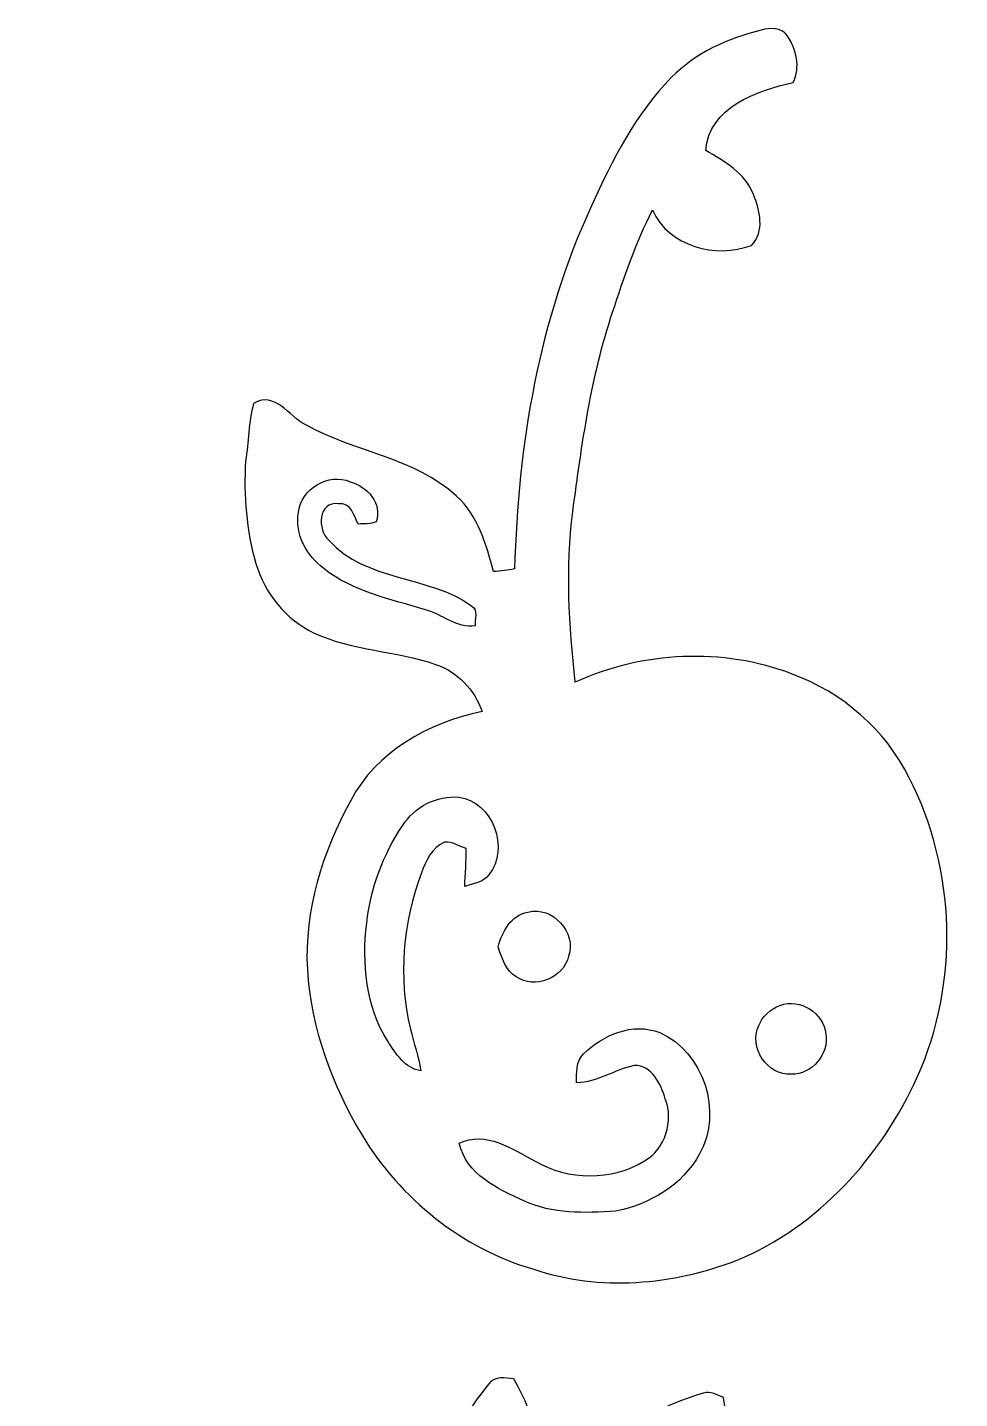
# Model space of a CAD drawing. Header units: centimetres. Extents: x -11.3 to 11.4, y -13.1 to 13.
# Drawn here: x -11.34 to -4.22, y -0.42 to 10.05 of the extents above; entities that cross this region are included whole.
import ezdxf

# ---------------------------------------------------------------- set-up
doc = ezdxf.new("R2010")
doc.units = ezdxf.units.CM
doc.header["$MEASUREMENT"] = 0
doc.layers.add('Camada 1', color=7, linetype='Continuous')

msp = doc.modelspace()

# ---------------------------------------------------------------- linework, layer by layer
at = {"layer": 'Camada 1', "color": 156}
for points, knots in [([(-5.73263, 10.02982), (-5.66525, 10.04711), (-5.58095, 10.04992), (-5.53473, 9.98748), (-5.53473, 9.98748), (-5.46169, 9.88341), (-5.43243, 9.7476), (-5.48993, 9.62977), (-5.48993, 9.62977), (-5.76686, 9.56733), (-6.13056, 9.44209), (-6.15702, 9.10942), (-6.15702, 9.10942), (-6.01274, 9.0297), (-5.85681, 8.93762), (-5.79332, 8.77605), (-5.79332, 8.77605), (-5.74216, 8.65575), (-5.70406, 8.49029), (-5.80777, 8.38658), (-5.80777, 8.38658), (-6.08047, 8.28286), (-6.43784, 8.37635), (-6.56449, 8.65645), (-6.56449, 8.65645), (-6.68796, 8.40528), (-6.78285, 8.14175), (-6.86788, 7.87576), (-6.86788, 7.87576), (-7.03403, 7.38433), (-7.10282, 6.86752), (-7.17232, 6.35528), (-7.17232, 6.35528), (-7.22877, 5.92242), (-7.19949, 5.48498), (-7.15432, 5.05247), (-7.15432, 5.05247), (-6.63751, 5.28708), (-6.02755, 5.31777), (-5.49592, 5.1142), (-5.49592, 5.1142), (-5.11352, 4.97382), (-4.78401, 4.68806), (-4.60199, 4.32223), (-4.60199, 4.32223), (-4.2439, 3.61984), (-4.21815, 2.75766), (-4.5413, 2.03763), (-4.5413, 2.03763), (-4.81682, 1.43262), (-5.29449, 0.89782), (-5.91679, 0.64065), (-5.91679, 0.64065), (-6.40749, 0.44979), (-6.96595, 0.40181), (-7.47041, 0.5708), (-7.47041, 0.5708), (-8.01758, 0.72989), (-8.48783, 1.10771), (-8.78098, 1.59349), (-8.78098, 1.59349), (-9.01135, 1.97696), (-9.17222, 2.41087), (-9.19938, 2.85996), (-9.19938, 2.85996), (-9.22478, 3.30941), (-9.08438, 3.75425), (-8.87059, 4.14513), (-8.87059, 4.14513), (-8.67198, 4.52366), (-8.27158, 4.74591), (-7.86411, 4.82811), (-7.86411, 4.82811), (-7.92233, 4.99497), (-8.05179, 5.13115), (-8.22042, 5.18795), (-8.22042, 5.18795), (-8.5217, 5.29412), (-8.85401, 5.2892), (-9.14611, 5.42748), (-9.14611, 5.42748), (-9.36166, 5.52979), (-9.52712, 5.72805), (-9.59167, 5.9577), (-9.59167, 5.9577), (-9.66611, 6.2103), (-9.68622, 6.477), (-9.67104, 6.73946), (-9.67104, 6.73946), (-9.64706, 6.88586), (-9.64847, 7.03615), (-9.61001, 7.18043), (-9.61001, 7.18043), (-9.44279, 7.27674), (-9.34297, 7.0806), (-9.21067, 7.01569), (-9.21067, 7.01569), (-8.84026, 6.8079), (-8.382, 6.76768), (-8.05991, 6.4724), (-8.05991, 6.4724), (-7.89515, 6.32283), (-7.83307, 6.1034), (-7.77699, 5.89597), (-7.77699, 5.89597), (-7.72371, 5.90196), (-7.67009, 5.90868), (-7.61646, 5.91609), (-7.61646, 5.91609), (-7.59142, 6.86469), (-7.43126, 7.82319), (-7.02804, 8.68856), (-7.02804, 8.68856), (-6.87069, 9.03922), (-6.6922, 9.39023), (-6.41984, 9.66681), (-6.41984, 9.66681), (-6.23639, 9.85731), (-5.98523, 9.96561), (-5.73263, 10.02982)], [0, 0, 0, 0, 0.03225806, 0.03225806, 0.03225806, 0.03225806, 0.06451613, 0.06451613, 0.06451613, 0.06451613, 0.09677419, 0.09677419, 0.09677419, 0.09677419, 0.12903226, 0.12903226, 0.12903226, 0.12903226, 0.16129032, 0.16129032, 0.16129032, 0.16129032, 0.19354839, 0.19354839, 0.19354839, 0.19354839, 0.22580645, 0.22580645, 0.22580645, 0.22580645, 0.25806452, 0.25806452, 0.25806452, 0.25806452, 0.29032258, 0.29032258, 0.29032258, 0.29032258, 0.32258065, 0.32258065, 0.32258065, 0.32258065, 0.35483871, 0.35483871, 0.35483871, 0.35483871, 0.38709677, 0.38709677, 0.38709677, 0.38709677, 0.41935484, 0.41935484, 0.41935484, 0.41935484, 0.4516129, 0.4516129, 0.4516129, 0.4516129, 0.48387097, 0.48387097, 0.48387097, 0.48387097, 0.51612903, 0.51612903, 0.51612903, 0.51612903, 0.5483871, 0.5483871, 0.5483871, 0.5483871, 0.58064516, 0.58064516, 0.58064516, 0.58064516, 0.61290323, 0.61290323, 0.61290323, 0.61290323, 0.64516129, 0.64516129, 0.64516129, 0.64516129, 0.67741935, 0.67741935, 0.67741935, 0.67741935, 0.70967742, 0.70967742, 0.70967742, 0.70967742, 0.74193548, 0.74193548, 0.74193548, 0.74193548, 0.77419355, 0.77419355, 0.77419355, 0.77419355, 0.80645161, 0.80645161, 0.80645161, 0.80645161, 0.83870968, 0.83870968, 0.83870968, 0.83870968, 0.87096774, 0.87096774, 0.87096774, 0.87096774, 0.90322581, 0.90322581, 0.90322581, 0.90322581, 0.93548387, 0.93548387, 0.93548387, 0.93548387, 1, 1, 1, 1]), ([(-9.26676, 6.34787), (-9.26676, 6.34787), (-9.26676, 6.34787), (-9.26676, 6.34787), (-9.26676, 6.34787), (-9.29816, 6.18067), (-9.20326, 6.01909), (-9.0745, 5.9196), (-9.0745, 5.9196), (-8.85083, 5.7418), (-8.56368, 5.68747), (-8.29733, 5.60458), (-8.29733, 5.60458), (-8.16715, 5.57142), (-8.05991, 5.46064), (-7.91738, 5.48145), (-7.91738, 5.48145), (-7.92444, 5.53049), (-7.89094, 5.60175), (-7.94314, 5.6335), (-7.94314, 5.6335), (-8.27369, 5.87092), (-8.75206, 5.81837), (-9.03569, 6.13516), (-9.03569, 6.13516), (-9.12565, 6.21488), (-9.11789, 6.43573), (-8.96126, 6.41349), (-8.96126, 6.41349), (-8.86601, 6.42691), (-8.84554, 6.32459), (-8.81027, 6.25934), (-8.81027, 6.25934), (-8.76476, 6.2618), (-8.71714, 6.25756), (-8.67409, 6.27661), (-8.67409, 6.27661), (-8.624, 6.41667), (-8.74289, 6.54719), (-8.87165, 6.58213), (-8.87165, 6.58213), (-9.03851, 6.65409), (-9.24912, 6.52814), (-9.26676, 6.34787)], [0, 0, 0, 0, 0.08333333, 0.08333333, 0.08333333, 0.08333333, 0.16666667, 0.16666667, 0.16666667, 0.16666667, 0.25, 0.25, 0.25, 0.25, 0.33333333, 0.33333333, 0.33333333, 0.33333333, 0.41666667, 0.41666667, 0.41666667, 0.41666667, 0.5, 0.5, 0.5, 0.5, 0.58333333, 0.58333333, 0.58333333, 0.58333333, 0.66666667, 0.66666667, 0.66666667, 0.66666667, 0.75, 0.75, 0.75, 0.75, 0.83333333, 0.83333333, 0.83333333, 0.83333333, 1, 1, 1, 1]), ([(-8.47266, 3.95676), (-8.47266, 3.95676), (-8.47266, 3.95676), (-8.47266, 3.95676), (-8.47266, 3.95676), (-8.62048, 3.7352), (-8.71714, 3.47873), (-8.74606, 3.2131), (-8.74606, 3.2131), (-8.78275, 2.90688), (-8.75242, 2.57844), (-8.5859, 2.3114), (-8.5859, 2.3114), (-8.52346, 2.21614), (-8.45396, 2.10467), (-8.33154, 2.08526), (-8.33154, 2.08526), (-8.34918, 2.19392), (-8.38764, 2.29763), (-8.41162, 2.40488), (-8.41162, 2.40488), (-8.509, 2.79893), (-8.46807, 3.21875), (-8.32873, 3.59762), (-8.32873, 3.59762), (-8.2938, 3.68864), (-8.2483, 3.7906), (-8.15163, 3.82975), (-8.15163, 3.82975), (-8.09236, 3.83645), (-8.04121, 3.79976), (-7.98688, 3.78213), (-7.98688, 3.78213), (-7.98512, 3.68511), (-7.99288, 3.5888), (-7.99711, 3.49179), (-7.99711, 3.49179), (-7.93326, 3.51508), (-7.85566, 3.5239), (-7.81227, 3.58174), (-7.81227, 3.58174), (-7.65352, 3.78249), (-7.78121, 4.14055), (-8.04192, 4.17371), (-8.04192, 4.17371), (-8.20984, 4.19135), (-8.3834, 4.09857), (-8.47266, 3.95676)], [0, 0, 0, 0, 0.07692308, 0.07692308, 0.07692308, 0.07692308, 0.15384615, 0.15384615, 0.15384615, 0.15384615, 0.23076923, 0.23076923, 0.23076923, 0.23076923, 0.30769231, 0.30769231, 0.30769231, 0.30769231, 0.38461538, 0.38461538, 0.38461538, 0.38461538, 0.46153846, 0.46153846, 0.46153846, 0.46153846, 0.53846154, 0.53846154, 0.53846154, 0.53846154, 0.61538462, 0.61538462, 0.61538462, 0.61538462, 0.69230769, 0.69230769, 0.69230769, 0.69230769, 0.76923077, 0.76923077, 0.76923077, 0.76923077, 0.84615385, 0.84615385, 0.84615385, 0.84615385, 1, 1, 1, 1]), ([(-7.74242, 3.03106), (-7.74242, 3.03106), (-7.74242, 3.03106), (-7.74242, 3.03106), (-7.74242, 3.03106), (-7.71207, 2.94781), (-7.68667, 2.85114), (-7.60448, 2.80317), (-7.60448, 2.80317), (-7.46195, 2.70403), (-7.245, 2.794), (-7.20372, 2.96016), (-7.20372, 2.96016), (-7.14128, 3.14006), (-7.32861, 3.34822), (-7.51451, 3.29671), (-7.51451, 3.29671), (-7.64504, 3.27342), (-7.71243, 3.14819), (-7.74242, 3.03106)], [0, 0, 0, 0, 0.16666667, 0.16666667, 0.16666667, 0.16666667, 0.33333333, 0.33333333, 0.33333333, 0.33333333, 0.5, 0.5, 0.5, 0.5, 0.66666667, 0.66666667, 0.66666667, 0.66666667, 1, 1, 1, 1]), ([(-5.59011, 2.58514), (-5.59011, 2.58514), (-5.59011, 2.58514), (-5.59011, 2.58514), (-5.59011, 2.58514), (-5.66103, 2.55588), (-5.72347, 2.50331), (-5.75203, 2.43063), (-5.75203, 2.43063), (-5.83035, 2.26554), (-5.68642, 2.04576), (-5.50228, 2.06058), (-5.50228, 2.06058), (-5.3474, 2.05422), (-5.21158, 2.21473), (-5.2405, 2.36677), (-5.2405, 2.36677), (-5.25497, 2.52871), (-5.43772, 2.64159), (-5.59011, 2.58514)], [0, 0, 0, 0, 0.16666667, 0.16666667, 0.16666667, 0.16666667, 0.33333333, 0.33333333, 0.33333333, 0.33333333, 0.5, 0.5, 0.5, 0.5, 0.66666667, 0.66666667, 0.66666667, 0.66666667, 1, 1, 1, 1]), ([(-7.09048, 2.21473), (-7.09048, 2.21473), (-7.09048, 2.21473), (-7.09048, 2.21473), (-7.09048, 2.21473), (-7.14798, 2.15511), (-7.1448, 2.0701), (-7.14304, 1.99319), (-7.14304, 1.99319), (-6.98534, 1.99884), (-6.85411, 2.09303), (-6.70418, 2.12689), (-6.70418, 2.12689), (-6.56483, 2.12689), (-6.49993, 1.98578), (-6.4657, 1.87147), (-6.4657, 1.87147), (-6.39974, 1.70285), (-6.46606, 1.48943), (-6.6241, 1.39734), (-6.6241, 1.39734), (-6.87528, 1.24636), (-7.20724, 1.2467), (-7.45878, 1.39629), (-7.45878, 1.39629), (-7.63517, 1.48836), (-7.83412, 1.63159), (-8.03875, 1.53246), (-8.03875, 1.53246), (-7.98512, 1.29504), (-7.747, 1.18426), (-7.54556, 1.09361), (-7.54556, 1.09361), (-7.32683, 0.99094), (-7.0806, 1.00012), (-6.8453, 1.01353), (-6.8453, 1.01353), (-6.58459, 1.06715), (-6.33482, 1.21214), (-6.20465, 1.45097), (-6.20465, 1.45097), (-6.02402, 1.76988), (-6.17078, 2.2299), (-6.50769, 2.37737), (-6.50769, 2.37737), (-6.71335, 2.45886), (-6.94124, 2.36044), (-7.09048, 2.21473)], [0, 0, 0, 0, 0.07692308, 0.07692308, 0.07692308, 0.07692308, 0.15384615, 0.15384615, 0.15384615, 0.15384615, 0.23076923, 0.23076923, 0.23076923, 0.23076923, 0.30769231, 0.30769231, 0.30769231, 0.30769231, 0.38461538, 0.38461538, 0.38461538, 0.38461538, 0.46153846, 0.46153846, 0.46153846, 0.46153846, 0.53846154, 0.53846154, 0.53846154, 0.53846154, 0.61538462, 0.61538462, 0.61538462, 0.61538462, 0.69230769, 0.69230769, 0.69230769, 0.69230769, 0.76923077, 0.76923077, 0.76923077, 0.76923077, 0.84615385, 0.84615385, 0.84615385, 0.84615385, 1, 1, 1, 1]), ([(-7.81227, -0.3048), (-7.76887, -0.23988), (-7.68738, -0.2607), (-7.62212, -0.26492), (-7.62212, -0.26492), (-7.45701, -0.55703), (-7.36353, -0.88759), (-7.35541, -1.22307), (-7.35541, -1.22307), (-7.04849, -0.84384), (-6.6548, -0.50341), (-6.17431, -0.3757), (-6.17431, -0.3757), (-6.12069, -0.3556), (-6.06989, -0.39051), (-6.02085, -0.40674), (-6.02085, -0.40674), (-5.93724, -0.86888), (-6.02721, -1.35361), (-6.24204, -1.76883), (-6.24204, -1.76883), (-5.93372, -1.54975), (-5.55837, -1.43756), (-5.18125, -1.43157), (-5.18125, -1.43157), (-5.15972, -1.44392), (-5.11703, -1.46861), (-5.09551, -1.48096), (-5.09551, -1.48096), (-5.0941, -1.53246), (-5.08316, -1.58715), (-5.1068, -1.63617), (-5.1068, -1.63617), (-5.33082, -2.14736), (-5.71429, -2.59997), (-6.22017, -2.84868), (-6.22017, -2.84868), (-6.39797, -2.94286), (-6.59236, -2.99861), (-6.78602, -3.0487), (-6.78602, -3.0487), (-6.80332, -3.08081), (-6.82059, -3.11291), (-6.83789, -3.14537), (-6.83789, -3.14537), (-6.54049, -3.40642), (-6.30344, -3.7285), (-6.11681, -4.07599), (-6.11681, -4.07599), (-6.05189, -4.19593), (-6.09035, -4.34199), (-6.17255, -4.44287), (-6.17255, -4.44287), (-7.58718, -6.26109), (-9.00288, -8.07861), (-10.41576, -9.89787), (-10.41576, -9.89787), (-10.49513, -10.00266), (-10.58368, -10.12506), (-10.72585, -10.13989), (-10.72585, -10.13989), (-10.91177, -10.16458), (-11.04477, -10.0069), (-11.17211, -9.89787), (-11.17211, -9.89787), (-11.27054, -9.81957), (-11.33722, -9.69291), (-11.30758, -9.56556), (-11.30758, -9.56556), (-11.04547, -8.50406), (-10.77806, -7.44395), (-10.51736, -6.3821), (-10.51736, -6.3821), (-10.46973, -6.19337), (-10.41929, -6.00533), (-10.37836, -5.81518), (-10.37836, -5.81518), (-10.37836, -5.81518), (-10.36567, -5.79013), (-10.36567, -5.79013), (-10.36567, -5.79013), (-10.1346, -4.83658), (-9.89329, -3.88479), (-9.65729, -2.93229), (-9.65729, -2.93229), (-9.62942, -2.77777), (-9.48408, -2.69346), (-9.34649, -2.65041), (-9.34649, -2.65041), (-8.94609, -2.51848), (-8.51146, -2.5093), (-8.09837, -2.58197), (-8.09837, -2.58197), (-8.27475, -2.07151), (-8.34495, -1.50529), (-8.1802, -0.98212), (-8.1802, -0.98212), (-8.10754, -0.73377), (-7.97947, -0.50165), (-7.81227, -0.3048)], [0, 0, 0, 0, 0.03846154, 0.03846154, 0.03846154, 0.03846154, 0.07692308, 0.07692308, 0.07692308, 0.07692308, 0.11538462, 0.11538462, 0.11538462, 0.11538462, 0.15384615, 0.15384615, 0.15384615, 0.15384615, 0.19230769, 0.19230769, 0.19230769, 0.19230769, 0.23076923, 0.23076923, 0.23076923, 0.23076923, 0.26923077, 0.26923077, 0.26923077, 0.26923077, 0.30769231, 0.30769231, 0.30769231, 0.30769231, 0.34615385, 0.34615385, 0.34615385, 0.34615385, 0.38461538, 0.38461538, 0.38461538, 0.38461538, 0.42307692, 0.42307692, 0.42307692, 0.42307692, 0.46153846, 0.46153846, 0.46153846, 0.46153846, 0.5, 0.5, 0.5, 0.5, 0.53846154, 0.53846154, 0.53846154, 0.53846154, 0.57692308, 0.57692308, 0.57692308, 0.57692308, 0.61538462, 0.61538462, 0.61538462, 0.61538462, 0.65384615, 0.65384615, 0.65384615, 0.65384615, 0.69230769, 0.69230769, 0.69230769, 0.69230769, 0.73076923, 0.73076923, 0.73076923, 0.73076923, 0.76923077, 0.76923077, 0.76923077, 0.76923077, 0.80769231, 0.80769231, 0.80769231, 0.80769231, 0.84615385, 0.84615385, 0.84615385, 0.84615385, 0.88461538, 0.88461538, 0.88461538, 0.88461538, 0.92307692, 0.92307692, 0.92307692, 0.92307692, 1, 1, 1, 1])]:
    msp.add_open_spline(points, degree=3, knots=knots, dxfattribs=at)

doc.saveas('drawing.dxf')
